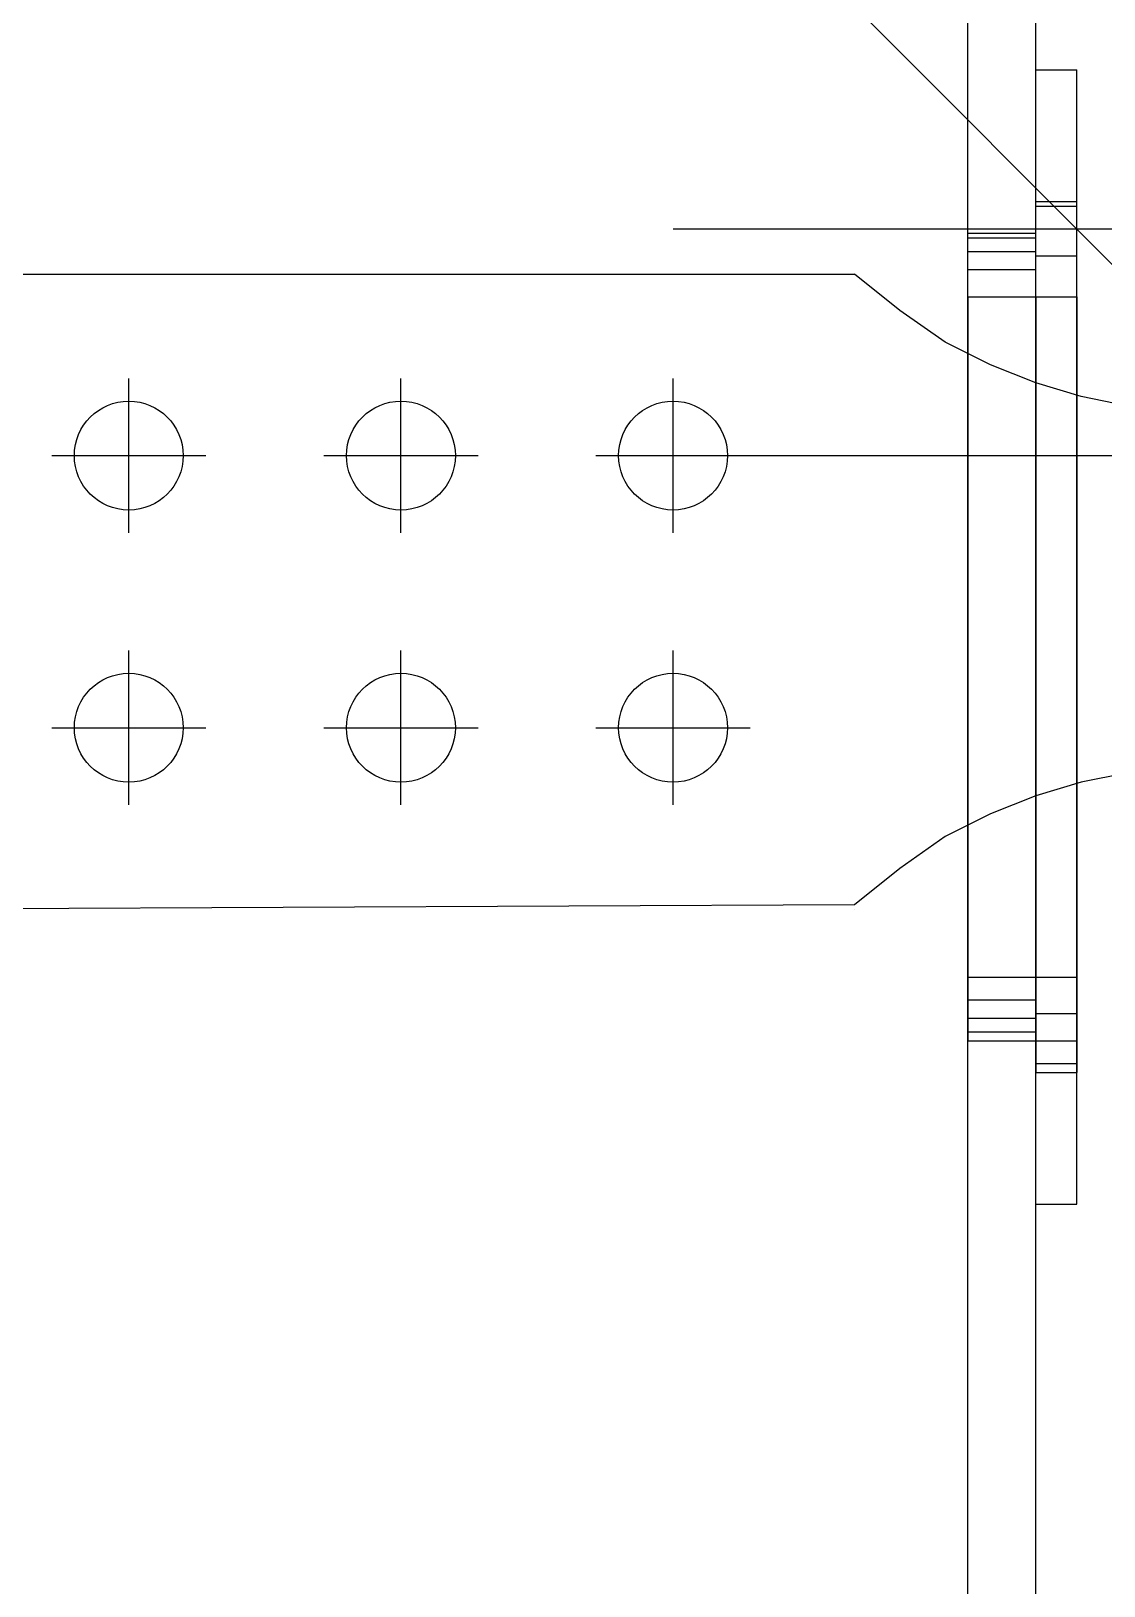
# Model space of a CAD drawing. Extents: x -668440 to 1010955, y -1678500 to 210463.
# Drawn here: x -389869 to -387504, y -899570 to -896143 of the extents above; entities that cross this region are included whole.
import ezdxf

# ---------------------------------------------------------------- set-up
doc = ezdxf.new("R2010")
doc.units = 0
doc.header["$MEASUREMENT"] = 0
doc.layers.get('0').update_dxf_attribs({"color": 3, "linetype": 'CONTINUOUS'})
doc.layers.add('00_ADDL', color=253, linetype='CONTINUOUS', plot=False)
for name, color, linetype in [('BOLT', 4, 'CONTINUOUS'), ('C400-R25-6M22_d', 7, 'CONTINUOUS'), ('cfhole_d', 7, 'CONTINUOUS'), ('cfr_d', 7, 'CONTINUOUS'), ('chole', 7, 'CONTINUOUS'), ('COL_H-482x300x11x15x13', 7, 'CONTINUOUS'), ('cwr_d', 7, 'CONTINUOUS')]:
    doc.layers.add(name, color=color, linetype=linetype)

# ---------------------------------------------------------------- blocks, each defined once
blk = doc.blocks.new('剛接合部C1Y')
at = {"layer": '00_ADDL'}
for p, q in [((-206976.2444, -393132.59222), (-205176.2444, -394932.59222)), ((-205915.2444, -394282.59222), (-203033.16853, -394282.59222)), ((-205915.2444, -394332.59222), (-203033.16853, -394332.59222))]:
    blk.add_line(p, q, dxfattribs=at)
at = {"layer": 'BOLT'}
for p, q in [((-206035.2444, -394349.59222), (-206035.2444, -394315.59222)), ((-206035.2444, -394349.59222), (-206035.2444, -394315.59222)), ((-206035.2444, -394349.59222), (-206035.2444, -394315.59222)), ((-205975.2444, -394349.59222), (-205975.2444, -394315.59222)), ((-205975.2444, -394349.59222), (-205975.2444, -394315.59222)), ((-205975.2444, -394349.59222), (-205975.2444, -394315.59222)), ((-205915.2444, -394349.59222), (-205915.2444, -394315.59222)), ((-205915.2444, -394349.59222), (-205915.2444, -394315.59222)), ((-205915.2444, -394349.59222), (-205915.2444, -394315.59222)), ((-206052.2444, -394332.59222), (-206018.2444, -394332.59222)), ((-206052.2444, -394332.59222), (-206018.2444, -394332.59222)), ((-206052.2444, -394332.59222), (-206018.2444, -394332.59222)), ((-206035.2444, -394332.59222), (-206035.2444, -394332.59222)), ((-205992.2444, -394332.59222), (-205958.2444, -394332.59222)), ((-205992.2444, -394332.59222), (-205958.2444, -394332.59222)), ((-205992.2444, -394332.59222), (-205958.2444, -394332.59222)), ((-205975.2444, -394332.59222), (-205975.2444, -394332.59222)), ((-205932.2444, -394332.59222), (-205898.2444, -394332.59222)), ((-205932.2444, -394332.59222), (-205898.2444, -394332.59222)), ((-205932.2444, -394332.59222), (-205898.2444, -394332.59222)), ((-205915.2444, -394332.59222), (-205915.2444, -394332.59222)), ((-206035.2444, -394409.59222), (-206035.2444, -394375.59222)), ((-206035.2444, -394409.59222), (-206035.2444, -394375.59222)), ((-206035.2444, -394409.59222), (-206035.2444, -394375.59222)), ((-205975.2444, -394409.59222), (-205975.2444, -394375.59222)), ((-205975.2444, -394409.59222), (-205975.2444, -394375.59222)), ((-205975.2444, -394409.59222), (-205975.2444, -394375.59222)), ((-205915.2444, -394409.59222), (-205915.2444, -394375.59222)), ((-205915.2444, -394409.59222), (-205915.2444, -394375.59222)), ((-205915.2444, -394409.59222), (-205915.2444, -394375.59222)), ((-206052.2444, -394392.59222), (-206018.2444, -394392.59222)), ((-206052.2444, -394392.59222), (-206018.2444, -394392.59222)), ((-206052.2444, -394392.59222), (-206018.2444, -394392.59222)), ((-206035.2444, -394392.59222), (-206035.2444, -394392.59222)), ((-205992.2444, -394392.59222), (-205958.2444, -394392.59222)), ((-205992.2444, -394392.59222), (-205958.2444, -394392.59222)), ((-205992.2444, -394392.59222), (-205958.2444, -394392.59222)), ((-205975.2444, -394392.59222), (-205975.2444, -394392.59222)), ((-205932.2444, -394392.59222), (-205898.2444, -394392.59222)), ((-205932.2444, -394392.59222), (-205898.2444, -394392.59222)), ((-205932.2444, -394392.59222), (-205898.2444, -394392.59222)), ((-205915.2444, -394392.59222), (-205915.2444, -394392.59222))]:
    blk.add_line(p, q, dxfattribs=at)
at = {"layer": 'C400-R25-6M22_d'}
for p, q in [((-206075.2444, -394292.59222), (-205875.2444, -394292.59222)), ((-205865.2444, -394300.59222), (-205875.2444, -394292.59222)), ((-205875.2444, -394292.59222), (-205875.2444, -394292.59222)), ((-205855.2444, -394307.59222), (-205865.2444, -394300.59222)), ((-205865.2444, -394300.59222), (-205865.2444, -394300.59222)), ((-205845.2444, -394312.59222), (-205855.2444, -394307.59222)), ((-205855.2444, -394307.59222), (-205855.2444, -394307.59222)), ((-205835.2444, -394316.59222), (-205845.2444, -394312.59222)), ((-205845.2444, -394312.59222), (-205845.2444, -394312.59222)), ((-205825.2444, -394319.59222), (-205835.2444, -394316.59222)), ((-205835.2444, -394316.59222), (-205835.2444, -394316.59222)), ((-205815.2444, -394321.59222), (-205825.2444, -394319.59222)), ((-205825.2444, -394319.59222), (-205825.2444, -394319.59222)), ((-205825.2444, -394404.59222), (-205835.2444, -394407.59222)), ((-205815.2444, -394402.59222), (-205825.2444, -394404.59222)), ((-205825.2444, -394404.59222), (-205825.2444, -394404.59222)), ((-205835.2444, -394407.59222), (-205845.2444, -394411.59222)), ((-205835.2444, -394407.59222), (-205835.2444, -394407.59222)), ((-205845.2444, -394411.59222), (-205855.2444, -394416.59222)), ((-205845.2444, -394411.59222), (-205845.2444, -394411.59222)), ((-205855.2444, -394416.59222), (-205865.2444, -394423.59222)), ((-205855.2444, -394416.59222), (-205855.2444, -394416.59222)), ((-205865.2444, -394423.59222), (-205875.2444, -394431.59222)), ((-205865.2444, -394423.59222), (-205865.2444, -394423.59222)), ((-205875.2444, -394431.59222), (-206075.2444, -394432.59222)), ((-205875.2444, -394431.59222), (-205875.2444, -394431.59222))]:
    blk.add_line(p, q, dxfattribs=at)
for centre in [(-206035.2444, -394332.59222), (-205975.2444, -394332.59222), (-205915.2444, -394332.59222), (-206035.2444, -394392.59222), (-205975.2444, -394392.59222), (-205915.2444, -394392.59222)]:
    blk.add_circle(centre, 12, dxfattribs=at)
at = {"layer": 'cfhole_d'}
for p, q in [((-205850.2444, -394284.59222), (-205850.2444, -394283.59222)), ((-205850.2444, -394283.59222), (-205835.2444, -394283.59222)), ((-205850.2444, -394287.59222), (-205850.2444, -394284.59222)), ((-205850.2444, -394284.59222), (-205835.2444, -394284.59222)), ((-205835.2444, -394284.59222), (-205835.2444, -394283.59222)), ((-205835.2444, -394287.59222), (-205835.2444, -394284.59222)), ((-205850.2444, -394291.59222), (-205850.2444, -394287.59222)), ((-205850.2444, -394287.59222), (-205835.2444, -394287.59222)), ((-205835.2444, -394291.59222), (-205835.2444, -394287.59222)), ((-205850.2444, -394297.59222), (-205850.2444, -394291.59222)), ((-205850.2444, -394291.59222), (-205835.2444, -394291.59222)), ((-205835.2444, -394297.59222), (-205835.2444, -394291.59222)), ((-205850.2444, -394297.59222), (-205850.2444, -394447.59222)), ((-205850.2444, -394297.59222), (-205835.2444, -394297.59222)), ((-205835.2444, -394297.59222), (-205835.2444, -394447.59222)), ((-205850.2444, -394447.59222), (-205835.2444, -394447.59222)), ((-205850.2444, -394447.59222), (-205850.2444, -394452.59222)), ((-205835.2444, -394447.59222), (-205835.2444, -394452.59222)), ((-205850.2444, -394452.59222), (-205835.2444, -394452.59222)), ((-205850.2444, -394452.59222), (-205850.2444, -394456.59222)), ((-205835.2444, -394452.59222), (-205835.2444, -394456.59222)), ((-205850.2444, -394456.59222), (-205835.2444, -394456.59222)), ((-205850.2444, -394456.59222), (-205850.2444, -394459.59222)), ((-205835.2444, -394456.59222), (-205835.2444, -394459.59222)), ((-205850.2444, -394459.59222), (-205835.2444, -394459.59222)), ((-205850.2444, -394459.59222), (-205850.2444, -394461.59222)), ((-205850.2444, -394461.59222), (-205835.2444, -394461.59222)), ((-205835.2444, -394459.59222), (-205835.2444, -394461.59222))]:
    blk.add_line(p, q, dxfattribs=at)
at = {"layer": 'cfr_d'}
for p, q in [((-205835.2444, -394497.59222), (-205835.2444, -394247.59222)), ((-205835.2444, -394247.59222), (-205826.2444, -394247.59222)), ((-205835.2444, -394247.59222), (-205835.2444, -394247.59222)), ((-205826.2444, -394497.59222), (-205826.2444, -394247.59222)), ((-205826.2444, -394247.59222), (-205826.2444, -394247.59222)), ((-205835.2444, -394277.59222), (-205835.2444, -394276.59222)), ((-205835.2444, -394276.59222), (-205826.2444, -394276.59222)), ((-205835.2444, -394282.59222), (-205835.2444, -394277.59222)), ((-205835.2444, -394277.59222), (-205826.2444, -394277.59222)), ((-205826.2444, -394277.59222), (-205826.2444, -394276.59222)), ((-205826.2444, -394282.59222), (-205826.2444, -394277.59222)), ((-205835.2444, -394288.59222), (-205835.2444, -394282.59222)), ((-205835.2444, -394282.59222), (-205826.2444, -394282.59222)), ((-205826.2444, -394288.59222), (-205826.2444, -394282.59222)), ((-205835.2444, -394297.59222), (-205835.2444, -394288.59222)), ((-205835.2444, -394288.59222), (-205826.2444, -394288.59222)), ((-205826.2444, -394297.59222), (-205826.2444, -394288.59222)), ((-205835.2444, -394297.59222), (-205835.2444, -394447.59222)), ((-205835.2444, -394297.59222), (-205826.2444, -394297.59222)), ((-205826.2444, -394297.59222), (-205826.2444, -394447.59222)), ((-205835.2444, -394447.59222), (-205826.2444, -394447.59222)), ((-205835.2444, -394447.59222), (-205835.2444, -394455.59222)), ((-205826.2444, -394447.59222), (-205826.2444, -394455.59222)), ((-205835.2444, -394455.59222), (-205826.2444, -394455.59222)), ((-205835.2444, -394455.59222), (-205835.2444, -394461.59222)), ((-205826.2444, -394455.59222), (-205826.2444, -394461.59222)), ((-205835.2444, -394461.59222), (-205826.2444, -394461.59222)), ((-205835.2444, -394461.59222), (-205835.2444, -394466.59222)), ((-205826.2444, -394461.59222), (-205826.2444, -394466.59222)), ((-205835.2444, -394466.59222), (-205826.2444, -394466.59222)), ((-205835.2444, -394466.59222), (-205835.2444, -394468.59222)), ((-205835.2444, -394468.59222), (-205826.2444, -394468.59222)), ((-205826.2444, -394466.59222), (-205826.2444, -394468.59222)), ((-205835.2444, -394497.59222), (-205835.2444, -394497.59222)), ((-205835.2444, -394497.59222), (-205826.2444, -394497.59222)), ((-205826.2444, -394497.59222), (-205826.2444, -394497.59222))]:
    blk.add_line(p, q, dxfattribs=at)
at = {"layer": 'chole'}
for centre in [(-206035.2444, -394332.59222), (-205975.2444, -394332.59222), (-205915.2444, -394332.59222), (-206035.2444, -394392.59222), (-205975.2444, -394392.59222), (-205915.2444, -394392.59222)]:
    blk.add_circle(centre, 12, dxfattribs=at)
at = {"layer": 'COL_H-482x300x11x15x13'}
for p, q in [((-205850.2444, -394932.59222), (-205850.2444, -393815.59222)), ((-205835.2444, -394932.59222), (-205835.2444, -393815.59222))]:
    blk.add_line(p, q, dxfattribs=at)
at = {"layer": 'cwr_d'}
for p, q in [((-205875.2444, -394292.59222), (-205875.2444, -394292.59222)), ((-205875.2444, -394432.59222), (-205875.2444, -394432.59222))]:
    blk.add_line(p, q, dxfattribs=at)
for centre in [(-206035.2444, -394332.59222), (-205975.2444, -394332.59222), (-205915.2444, -394332.59222), (-206035.2444, -394392.59222), (-205975.2444, -394392.59222), (-205915.2444, -394392.59222)]:
    blk.add_circle(centre, 12, dxfattribs=at)

msp = doc.modelspace()

# ---------------------------------------------------------------- block references
at = {"xscale": 10, "yscale": 10, "zscale": 10}
msp.add_blockref('剛接合部C1Y', (1670698.6842, 3046247.35843, 5600), dxfattribs=at)

doc.saveas('drawing.dxf')
